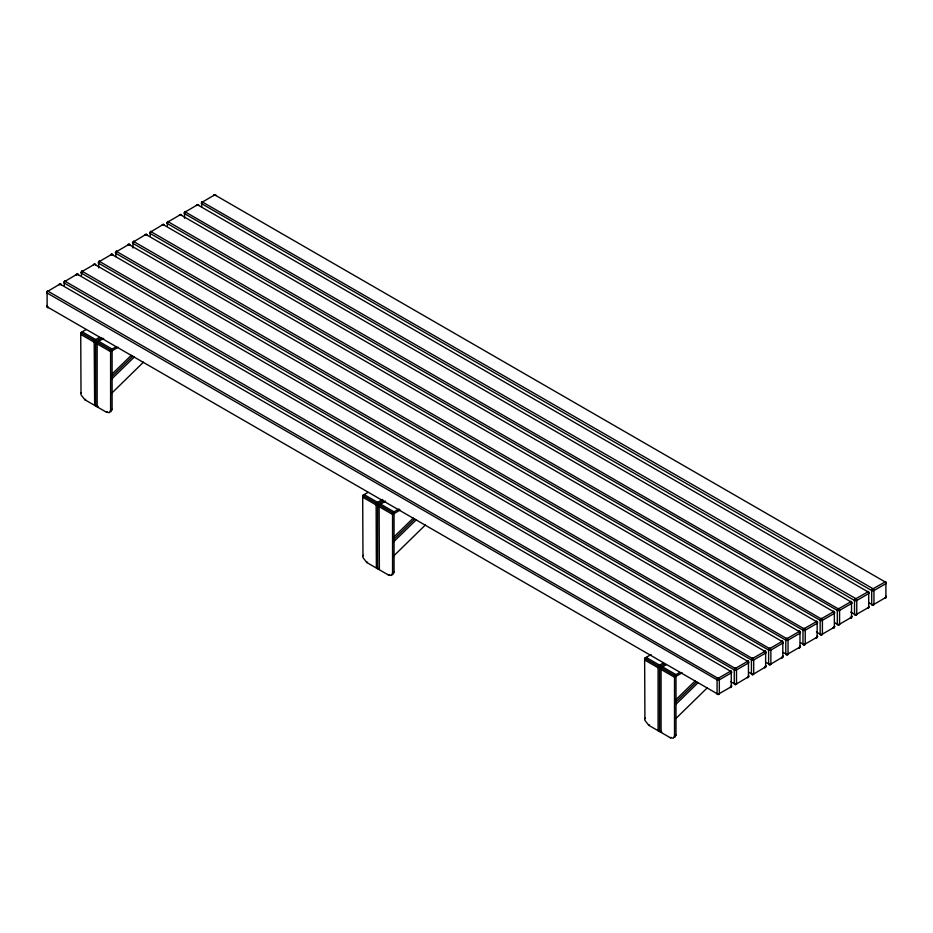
<?xml version="1.0" encoding="UTF-8"?>
<svg xmlns="http://www.w3.org/2000/svg" width="933" height="933" viewBox="0 0 933 933"><rect width="100%" height="100%" fill="white"/><g stroke="black" fill="none" stroke-linecap="round" stroke-linejoin="round"><path stroke-width="1.4" d="M60.19 283.912L47.117 291.714L47.117 306.805A1.586 0.91 -60 0 0 48.236 307.447L47.676 307.482M77.369 273.999L64.295 281.789A1.586 0.91 0 0 0 64.295 283.084L64.295 285.381M146.084 234.323L134.13 241.472A1.586 0.91 60 0 0 133.011 242.125A1.586 0.91 0 0 0 133.011 243.42L133.011 248.015M163.252 224.41L151.309 231.559A1.586 0.91 60 0 0 150.19 232.2A1.586 0.91 0 0 0 150.19 233.495L150.19 235.792M718.212 694.502L718.212 694.257A1.586 0.91 60 0 0 719.331 693.604L731.274 686.711A1.586 0.91 0 0 0 731.274 685.417A1.586 0.91 -60 0 1 730.947 686.525M718.212 678.314L730.761 671.072M735.391 668.401L747.939 661.147M735.391 684.589L748.453 676.787A1.586 0.91 0 0 0 748.709 675.69M752.569 674.676L765.631 666.873A1.586 0.91 0 0 0 765.631 665.579A1.586 0.91 -60 0 1 765.48 666.314M752.569 658.476L765.118 651.234M769.748 664.751L782.81 656.96A1.586 0.91 0 0 0 783.219 656.074M769.748 648.563L782.297 641.309M786.916 654.838L786.916 654.581A1.586 0.91 60 0 0 788.047 653.94L799.989 647.035A1.586 0.91 0 0 0 799.989 645.741M786.916 638.65L799.476 631.396M804.094 644.913L804.094 644.668A1.586 0.91 60 0 0 805.226 644.015L817.168 637.122A1.586 0.91 0 0 0 817.168 635.828A1.586 0.91 -60 0 1 816.841 636.924M804.094 628.725L816.655 621.483M821.273 635L821.273 634.743A1.586 0.91 60 0 0 822.405 634.102L834.347 627.198A1.586 0.91 0 0 0 834.603 626.101M821.273 618.812L833.834 611.558M838.452 625.087L838.452 624.83A1.586 0.91 60 0 0 839.583 624.177L851.526 617.284A1.586 0.91 0 0 0 851.526 615.99A1.586 0.91 -60 0 1 851.374 616.725M838.452 608.887L851.013 601.645M80.728 332.673L110.595 349.922L110.595 410.298L109.383 412.643L106.455 412.211L84.88 399.756L81.019 394.811L80.728 332.673L85.964 329.652M98.653 341.303L112.1 349.059L112.1 409.435L110.875 411.78M362.68 495.458L392.56 512.707L392.56 573.084L391.347 575.428L388.408 574.996L366.832 562.541L362.972 557.596L362.68 495.458L367.929 492.437M380.606 504.088L394.053 511.855L394.053 572.221L392.84 574.565L391.428 574.716M644.633 658.255L674.512 675.504L674.512 735.869L673.299 738.213L670.361 737.781L648.785 725.326L644.925 720.381L644.633 658.255L651.129 654.5M662.558 666.873L676.005 674.641L676.005 735.006L674.792 737.35M717.978 678.291L47.676 291.026M735.157 668.378L64.855 281.113M752.336 658.453L82.034 271.188M769.515 648.54L99.213 261.275M786.694 638.615L116.392 251.362M803.873 628.702L133.571 241.437M821.052 618.777L150.749 231.524M838.231 608.864L167.928 221.599M855.409 598.951L868.191 591.72M872.588 589.026L885.37 581.807M111.155 393.761L143.46 362.167M393.108 556.546L425.413 524.952M676.11 718.317L707.366 687.738M111.587 374.495L131.273 355.333M111.015 377.375L132.778 356.196M111.47 379.241L134.27 357.059M393.551 537.28L413.237 518.118M392.968 540.16L414.73 518.981M393.423 542.026L416.223 519.844M675.504 700.065L695.19 680.903M675.959 701.931L696.683 681.766M676.413 703.809L698.176 682.629M60.412 283.935L60.19 284.168A1.586 0.91 60 0 0 59.059 284.81A1.586 0.91 0 0 1 61.31 284.81A1.586 0.91 -60 0 0 60.19 284.168L731.274 671.62A1.586 0.91 0 0 1 731.274 672.915L719.331 679.807A1.586 0.91 0 0 1 717.08 679.807L47.117 293.009A1.586 0.91 0 0 1 47.117 291.714A1.586 0.91 60 0 1 48.236 291.061A1.586 0.91 -60 0 0 47.117 293.009M77.591 274.022L77.369 274.244A1.586 0.91 60 0 0 76.238 274.897M94.769 264.109L81.474 271.876L81.474 275.468M111.948 254.184L98.653 261.963A1.586 0.91 0 0 0 98.653 263.246L98.653 267.853M129.127 244.271L116.952 251.397A1.586 0.91 60 0 0 115.832 252.038L115.832 256.633M146.306 234.346L146.084 234.58A1.586 0.91 60 0 0 144.953 235.221M163.485 224.433L163.252 224.655A1.586 0.91 60 0 0 162.132 225.308A1.586 0.91 0 0 1 164.383 225.308A1.586 0.91 -60 0 0 163.252 224.655L834.347 612.106A1.586 0.91 0 0 1 834.347 613.401L834.347 627.198A1.586 0.91 60 0 1 833.227 627.851A1.586 0.91 -60 0 0 834.195 626.638M180.664 214.508L167.369 222.287L167.369 225.879M197.843 204.595L184.547 212.362A1.586 0.91 0 0 0 184.547 213.657L184.547 218.264M215.022 194.682L202.846 201.808A1.586 0.91 60 0 0 201.726 202.449L201.726 207.044M81.661 333.862L80.728 334.399L94.175 342.166M99.434 337.396L94.175 340.44L94.665 404.84M101.802 337.758L95.667 341.303L95.667 405.983L96.414 405.552M103.68 338.399L97.16 342.166L97.16 406.846L98.152 406.275M110.595 349.922L115.844 346.901M118.234 347.239L110.595 351.648L97.16 343.892M80.728 393.05L81.474 392.618M84.88 399.756L85.626 399.324M106.455 412.211L107.202 411.78M110.595 410.298L112.1 409.435M363.427 496.753L362.68 497.184L376.127 504.951M382.647 499.458L376.127 503.225L376.372 567.765M383.755 500.543L377.62 504.088L377.62 568.768L378.366 568.337M385.632 501.184L379.113 504.951L379.358 569.492M392.56 512.707L399.056 508.963M400.187 510.024L392.56 514.433L379.113 506.677M362.68 555.835L363.427 555.403M366.832 562.541L367.579 562.109M388.408 574.996L389.154 574.565M392.56 573.084L394.053 572.221M645.193 659.654L644.633 659.969L658.08 667.736M663.34 662.978L658.08 666.01L658.08 730.691L659.071 730.119M664.483 664.039L659.573 666.873L659.573 731.554L660.692 730.912M666.325 664.693L661.065 667.736L661.065 732.417L661.812 731.985M674.512 675.504L679.76 672.471M682.151 672.821L674.512 677.218L661.065 669.462M644.633 718.62L645.379 718.188M93.755 264.832A1.586 0.91 0 0 0 93.417 264.972A1.586 0.91 60 0 1 94.548 264.331L765.631 651.782A1.586 0.91 0 0 1 765.631 653.077L753.689 659.969A1.586 0.91 0 0 1 751.438 659.969L81.474 273.171A1.586 0.91 0 0 1 81.474 271.876A1.586 0.91 60 0 1 82.594 271.223A1.586 0.91 -60 0 0 81.474 273.171M146.866 235.081A1.586 0.91 0 0 1 147.204 235.221A1.586 0.91 -60 0 0 146.084 234.58L816.048 621.378A1.586 0.91 -60 0 1 817.168 622.031A1.586 0.91 0 0 1 817.168 623.326L805.226 630.218A1.586 0.91 0 0 1 802.975 630.218L133.011 243.42A1.586 0.91 -60 0 1 134.13 241.472L133.524 241.577M179.649 215.243A1.586 0.91 0 0 0 179.311 215.383A1.586 0.91 60 0 1 180.431 214.742L851.526 602.193A1.586 0.91 0 0 1 851.526 603.488L839.583 610.38A1.586 0.91 0 0 1 837.333 610.38L167.369 223.582A1.586 0.91 0 0 1 167.369 222.287A1.586 0.91 60 0 1 168.488 221.634A1.586 0.91 -60 0 0 167.369 223.582M213.669 195.545A1.586 0.91 60 0 1 214.788 194.904L885.884 582.355A1.586 0.91 0 0 1 885.884 583.65L873.941 590.542A1.586 0.91 0 0 1 871.69 590.542L201.726 203.744A1.586 0.91 0 0 1 201.726 202.449M648.785 725.326L649.531 724.894M670.361 737.781L671.107 737.35M674.512 735.869L676.005 735.006M885.324 597.866L884.764 598.1L885.37 597.995M868.145 607.78L867.585 608.013A1.586 0.91 -60 0 0 867.877 607.803M850.966 617.693L850.406 617.926A1.586 0.91 -60 0 0 851.199 617.098M833.787 627.617L833.227 627.851L833.834 627.746M799.429 647.455L798.87 647.689L799.476 647.584M782.251 657.368L781.691 657.602A1.586 0.91 -60 0 0 781.982 657.392M765.072 667.293L764.512 667.515A1.586 0.91 -60 0 0 765.305 666.687M747.893 677.206L747.333 677.44A1.586 0.91 -60 0 0 748.418 675.854M730.714 687.12L730.154 687.353A1.586 0.91 -60 0 0 730.446 687.143M202.239 201.901L872.81 588.606A1.586 0.91 60 0 1 873.941 590.542L873.941 604.351A1.586 0.91 60 0 1 872.81 604.992L872.81 605.249M185.061 211.814L855.631 598.52A1.586 0.91 60 0 1 856.762 600.467L856.762 614.264A1.586 0.91 60 0 1 855.631 614.917L855.631 615.162M167.882 221.739L168.488 221.634M150.703 231.652L151.309 231.559A1.586 0.91 -60 0 0 150.19 233.495L820.154 620.305A1.586 0.91 0 0 0 822.405 620.305L834.347 613.401A1.586 0.91 60 0 0 833.227 611.465L833.787 611.698M116.345 251.49L116.952 251.397A1.586 0.91 -60 0 0 115.832 253.333L785.796 640.143A1.586 0.91 0 0 0 788.047 640.143L799.989 633.239A1.586 0.91 0 0 0 799.989 631.944L128.906 244.493A1.586 0.91 60 0 0 127.821 244.831M99.166 261.403L99.773 261.31A1.586 0.91 -60 0 0 98.653 263.246L768.617 650.056A1.586 0.91 0 0 0 770.868 650.056L782.81 643.152A1.586 0.91 0 0 0 782.81 641.857A1.586 0.91 -60 0 0 781.691 641.216L111.727 254.406A1.586 0.91 60 0 0 110.595 255.059A1.586 0.91 0 0 1 112.846 255.059A1.586 0.91 -60 0 0 111.727 254.406L111.727 254.161M81.987 271.328L82.594 271.223M64.809 281.241L65.415 281.148A1.586 0.91 -60 0 0 64.295 283.084L734.259 669.894A1.586 0.91 0 0 0 736.51 669.894L748.453 662.99A1.586 0.91 0 0 0 748.453 661.695L77.369 274.244A1.586 0.91 -60 0 1 78.489 274.897M47.63 291.166L48.236 291.061M868.191 607.908L867.585 608.013A1.586 0.91 60 0 0 868.705 607.36A1.586 0.91 0 0 0 869.113 606.485M851.013 617.833L850.406 617.926A1.586 0.91 60 0 0 851.526 617.284L851.526 602.193A1.586 0.91 -60 0 0 850.406 601.54A1.586 0.91 60 0 1 851.526 603.488M816.655 637.671L816.048 637.764A1.586 0.91 60 0 0 817.168 637.122L817.168 622.031M782.297 657.508L781.691 657.602A1.586 0.91 60 0 0 782.81 656.96L782.81 643.152A1.586 0.91 60 0 0 781.691 641.216L782.251 641.449M765.118 667.422L764.512 667.515A1.586 0.91 60 0 0 765.631 666.873L765.631 651.782A1.586 0.91 -60 0 0 764.512 651.129A1.586 0.91 60 0 1 765.631 653.077M747.939 677.335L747.333 677.44A1.586 0.91 60 0 0 748.453 676.787L748.453 662.99A1.586 0.91 60 0 0 747.333 661.054L747.893 661.287M730.761 687.259L730.154 687.353A1.586 0.91 60 0 0 731.274 686.711L731.274 671.62A1.586 0.91 -60 0 0 730.154 670.967A1.586 0.91 60 0 1 731.274 672.915M202.286 201.761L202.846 201.808A1.586 0.91 -60 0 0 201.726 203.744M185.107 211.686L185.667 211.721A1.586 0.91 -60 0 0 184.547 213.657L854.511 600.467A1.586 0.91 0 0 0 856.762 600.467L868.705 593.563A1.586 0.91 0 0 0 868.705 592.268L197.609 204.817A1.586 0.91 60 0 0 196.49 205.47A1.586 0.91 0 0 1 197.201 205.225M47.63 307.354L48.236 307.447M885.884 583.65A1.586 0.91 60 0 0 884.764 581.702L885.324 581.935M850.756 612.095L855.631 614.917L868.705 607.36L868.705 593.563A1.586 0.91 60 0 0 867.585 591.627L868.145 591.86M816.608 621.611L816.048 621.378A1.586 0.91 60 0 1 817.168 623.326M799.161 647.805A1.586 0.91 60 0 0 799.989 647.035L799.989 633.239A1.586 0.91 60 0 0 798.87 631.303L799.429 631.524M869.183 602.893L873.043 605.214M834.697 622.661L837.333 624.177A1.586 0.91 -60 0 0 838.452 624.83L838.685 625.052M816.398 631.933L821.506 634.976M800.467 642.569L804.328 644.89M783.16 652.412L785.796 653.94A1.586 0.91 -60 0 0 786.916 654.581L787.149 654.814M766.11 662.407L769.97 664.728M748.931 672.32L751.438 673.778A1.586 0.91 -60 0 0 752.569 674.419L752.791 674.641M730.504 681.522L734.259 683.691A1.586 0.91 -60 0 0 735.391 684.332L735.612 684.565M718.433 694.479L47.117 306.805A1.586 0.91 0 0 1 47.117 305.511M95.667 339.577L82.221 331.81L82.221 332.673M377.62 502.362L364.173 494.607L364.173 495.889M659.573 665.147L646.126 657.392L646.126 658.255M855.864 615.139L855.631 614.917A1.586 0.91 -60 0 1 854.511 614.264L854.511 600.467A1.586 0.91 -60 0 1 855.631 598.52L855.631 598.974M872.81 589.05L872.81 588.606A1.586 0.91 -60 0 0 871.69 590.542L871.69 604.351A1.586 0.91 -60 0 0 872.81 604.992L885.884 597.447A1.586 0.91 0 0 0 885.884 596.152M820.154 634.102L820.154 620.305A1.586 0.91 -60 0 1 821.273 618.357A1.586 0.91 60 0 1 822.405 620.305L822.405 634.102A1.586 0.91 0 0 1 820.154 634.102A1.586 0.91 -60 0 0 821.273 634.743M802.975 644.015L802.975 630.218A1.586 0.91 -60 0 1 804.094 628.282A1.586 0.91 60 0 1 805.226 630.218L805.226 644.015A1.586 0.91 0 0 1 802.975 644.015A1.586 0.91 -60 0 0 804.094 644.668M770.868 663.853L770.868 650.056A1.586 0.91 60 0 0 769.748 648.12A1.586 0.91 -60 0 0 768.617 650.056L768.617 663.853A1.586 0.91 -60 0 0 769.748 664.506A1.586 0.91 60 0 0 770.868 663.853A1.586 0.91 0 0 1 768.617 663.853M753.689 673.778L753.689 659.969A1.586 0.91 60 0 0 752.569 658.033A1.586 0.91 -60 0 0 751.438 659.969L751.438 673.778A1.586 0.91 0 0 0 753.689 673.778A1.586 0.91 60 0 1 752.569 674.419M736.51 683.691L736.51 669.894A1.586 0.91 60 0 0 735.391 667.946A1.586 0.91 -60 0 0 734.259 669.894L734.259 683.691A1.586 0.91 0 0 0 736.51 683.691A1.586 0.91 60 0 1 735.391 684.344M717.08 693.604L717.08 679.807A1.586 0.91 -60 0 1 718.212 677.871A1.586 0.91 60 0 1 719.331 679.807L719.331 693.604A1.586 0.91 0 0 1 717.08 693.604A1.586 0.91 -60 0 0 718.212 694.257M214.788 194.647L214.788 194.904A1.586 0.91 -60 0 1 215.92 195.545M197.609 204.572L197.609 204.817A1.586 0.91 -60 0 1 198.741 205.47A1.586 0.91 0 0 0 198.402 205.318M180.431 214.485L180.431 214.742A1.586 0.91 -60 0 1 181.562 215.383M128.906 244.236L128.906 244.493A1.586 0.91 -60 0 1 129.979 244.831M94.548 264.074L94.548 264.331A1.586 0.91 -60 0 1 95.516 264.412M47.945 307.237A1.586 0.91 60 0 1 47.443 306.619M747.333 661.054A1.586 0.91 -60 0 1 748.453 661.695M64.295 281.789A1.586 0.91 60 0 1 65.415 281.148M76.576 274.745A1.586 0.91 0 0 1 78.15 274.745M95.621 264.669A1.586 0.91 -60 0 1 95.667 264.972M782.659 656.4A1.586 0.91 -60 0 1 782.251 657.1M98.653 261.963A1.586 0.91 60 0 1 99.773 261.31M798.87 631.303A1.586 0.91 -60 0 1 799.989 631.944M115.832 253.333A1.586 0.91 0 0 1 115.832 252.038M128.486 244.901A1.586 0.91 0 0 1 129.314 244.901M799.429 647.187A1.586 0.91 -60 0 1 799.161 647.467M833.227 611.465A1.586 0.91 -60 0 1 834.347 612.106M867.585 591.627A1.586 0.91 -60 0 1 868.705 592.268M868.553 606.8A1.586 0.91 -60 0 1 868.145 607.511M856.762 614.264A1.586 0.91 0 0 1 854.511 614.264M184.547 212.362A1.586 0.91 60 0 1 185.667 211.721M884.764 581.702A1.586 0.91 -60 0 1 885.884 582.355L885.884 597.447A1.586 0.91 60 0 1 885.055 598.216M873.941 604.351A1.586 0.91 0 0 1 871.69 604.351M214.007 195.405A1.586 0.91 0 0 1 215.581 195.405M885.324 597.598A1.586 0.91 -60 0 1 885.055 597.878M839.583 624.177L839.583 610.38A1.586 0.91 60 0 0 838.452 608.444A1.586 0.91 -60 0 0 837.333 610.38L837.333 624.177A1.586 0.91 0 0 0 839.583 624.177M788.047 653.94L788.047 640.143A1.586 0.91 60 0 0 786.916 638.195A1.586 0.91 -60 0 0 785.796 640.143L785.796 653.94A1.586 0.91 0 0 0 788.047 653.94"/></g></svg>
